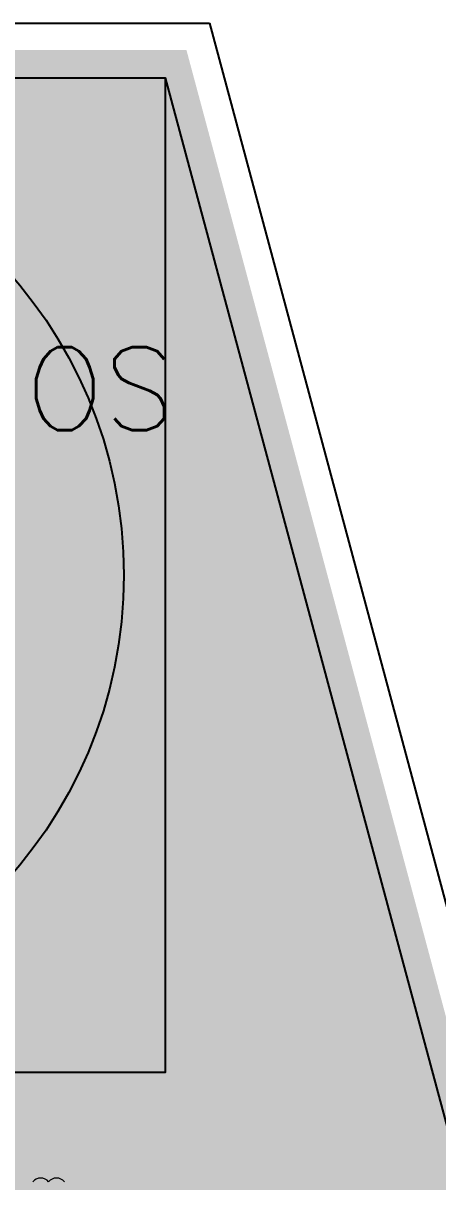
# Model space of a CAD drawing. Header units: millimetres. Extents: x 27 to 199, y 478 to 592.
# Drawn here: x 121.124 to 122.625, y 577.707 to 581.898 of the extents above; entities that cross this region are included whole.
import ezdxf

# ---------------------------------------------------------------- set-up
doc = ezdxf.new("R2010")
doc.units = ezdxf.units.MM
for name, color, linetype in [('1- 3', 3, 'Continuous'), ('1- muro de carga', 5, 'Continuous'), ('8 hatch 2', 104, 'Continuous'), ('LINEA LIMITE DE ZONIFICACION', 2, 'Continuous')]:
    doc.layers.add(name, color=color, linetype=linetype)
doc.styles.add('TEXTOS', font='romans.shx')

# ---------------------------------------------------------------- blocks, each defined once
blk = doc.blocks.new('CTOBOM')
at = {"color": 0, "ltscale": 0.075}
blk.add_lwpolyline([(3.5984, -3.5984), (0, -3.5984), (0, 0), (3.5984, 0)], close=True, dxfattribs=at)
blk.add_circle((1.7992, -1.7992), 1.6492, dxfattribs=at)
at = {"color": 0, "lineweight": 20}
blk.add_open_spline([(3.9934, -0.365), (3.9848, -0.3721), (3.9799, -0.3826), (3.9799, -0.3938), (3.9799, -0.4049), (3.9848, -0.4154), (3.9934, -0.4225)], degree=3, knots=[0, 0, 0, 0, 1, 1, 1, 2, 2, 2, 2], dxfattribs=at)
at = {"color": 0, "lineweight": 18}
blk.add_open_spline([(3.9934, -0.4222), (3.9848, -0.4293), (3.9799, -0.4399), (3.9799, -0.451), (3.9799, -0.4621), (3.9848, -0.4726), (3.9934, -0.4797)], degree=3, knots=[0, 0, 0, 0, 1, 1, 1, 2, 2, 2, 2], dxfattribs=at)
blk = doc.blocks.new('*E60')
at = {"layer": '8 hatch 2', "ltscale": 2, "transparency": 33554483}
h = blk.add_hatch(color=6, dxfattribs=at)
h.dxf.hatch_style = 1
h.paths.add_polyline_path([(79.8405, 79.605), (60.15, 79.605), (60.15, 62.2609), (84.4994, 62.2609)])
at = {"layer": '8 hatch 2', "ltscale": 2, "transparency": 33554687, "const_width": 0.2}
for points in [[(60, 79.605), (79.8405, 79.605), (101.2238, 0), (60, 0)], [(60.15, 62.2609), (84.4994, 62.2609), (79.8405, 79.605), (60.15, 79.605)]]:
    blk.add_lwpolyline(points, close=True, dxfattribs=at)

msp = doc.modelspace()

# ---------------------------------------------------------------- linework, layer by layer
msp.add_lwpolyline([(41.798, 581.8983), (121.798, 581.8983)])
at = {"layer": '1- muro de carga', "lineweight": 25}
for points in [[(31.5627, 581.8983), (121.798, 581.8983), (143.283, 501.8983), (31.5627, 501.8983)], [(31.5627, 581.7008), (121.6385, 581.7008), (143.0217, 502.0958), (31.5627, 502.0958)]]:
    msp.add_lwpolyline(points, dxfattribs=at)

# ---------------------------------------------------------------- block references
at = {"color": 1}
msp.add_blockref('*E60', (41.798, 502.0958), dxfattribs=at)
at = {"layer": '1- 3', "rotation": 270}
msp.add_blockref('CTOBOM', (121.6385, 581.7008), dxfattribs=at)

# ---------------------------------------------------------------- texts
at = {"layer": 'LINEA LIMITE DE ZONIFICACION', "color": 2, "ltscale": 0.01, "insert": (119.8538, 580.826), "char_height": 0.3, "attachment_point": 5, "style": 'TEXTOS'}
msp.add_mtext('TANQUE\\PCONTRAINCENDIOS', dxfattribs=at)

doc.saveas('drawing.dxf')
